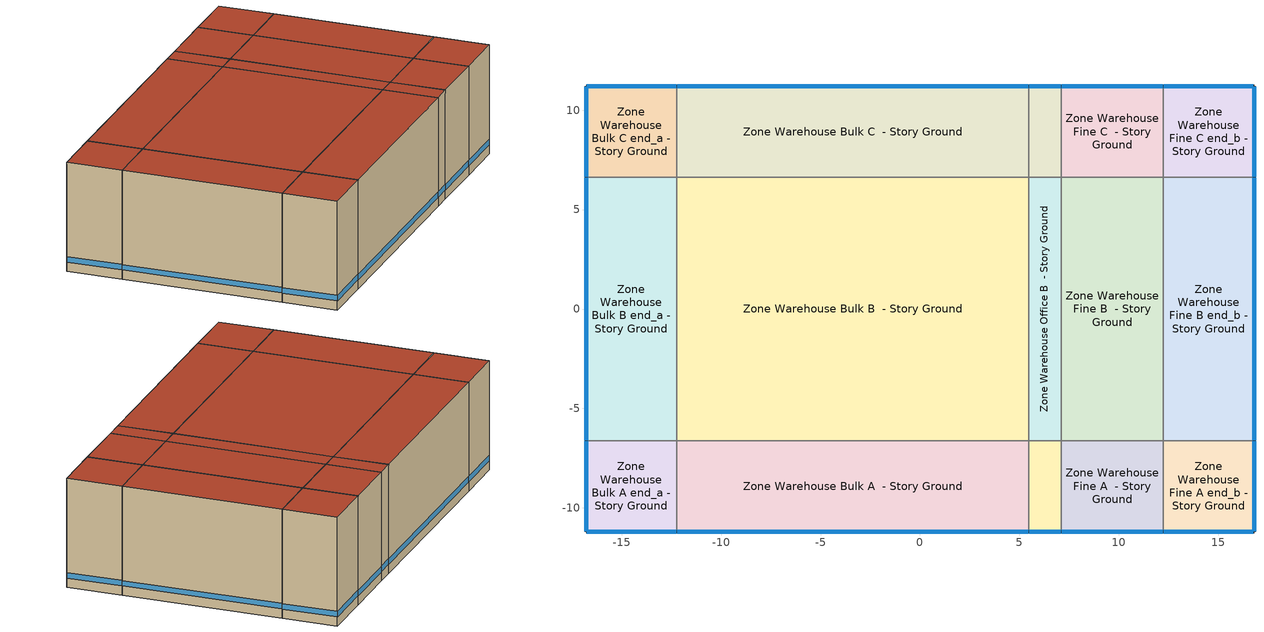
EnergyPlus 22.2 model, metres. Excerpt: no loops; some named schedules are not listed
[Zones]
Zone Warehouse Bulk A  - Story Ground
 floor ground (Foundation F 126 Perim 177 Area 8091): -12.23,-11.2 -12.23,-6.63 5.47,-6.63 5.47,-11.2 z0
 wall outside (Typical Insulated Exterior Mass Wall R-21.28): -12.23,-11.2 5.47,-11.2 z0:9.14
 wall to Zone Warehouse Bulk A end_a - Story Ground (Typical Interior Wall): -12.23,-6.63 -12.23,-11.2 z0:9.14
 wall to Zone Warehouse Bulk B  - Story Ground (Typical Interior Wall): 5.47,-6.63 -12.23,-6.63 z0:9.14
 wall to Zone Warehouse Office A  - Story Ground (Typical Interior Wall): 5.47,-11.2 5.47,-6.63 z0:9.14
 window (U 0.52 SHGC 0.615 Simple Glazing Window U-0.52 SHGC 0.49): -12.2,-11.2 5.44,-11.2 z0.76:1.22
 roof outside (Typical Insulated Metal Building Roof R-32.26): 5.47,-11.2 5.47,-6.63 -12.23,-6.63 -12.23,-11.2 z9.14
Zone Warehouse Bulk A end_a - Story Ground
 floor ground (Foundation F 126 Perim 914 Area 209): -16.8,-11.2 -16.8,-6.63 -12.23,-6.63 -12.23,-11.2 z0
 wall outside (Typical Insulated Exterior Mass Wall R-21.28): -16.8,-6.63 -16.8,-11.2 -12.23,-11.2 z0:9.14
 wall to Zone Warehouse Bulk B end_a - Story Ground (Typical Interior Wall): -12.23,-6.63 -16.8,-6.63 z0:9.14
 window (U 0.52 SHGC 0.615 Simple Glazing Window U-0.52 SHGC 0.49): -16.8,-6.65 -16.8,-11.17 / -16.77,-11.2 -12.25,-11.2 z0.76:1.22
 roof outside (Typical Insulated Metal Building Roof R-32.26): -12.23,-11.2 -12.23,-6.63 -16.8,-6.63 -16.8,-11.2 z9.14
Zone Warehouse Bulk B  - Story Ground
 floor ground (Foundation F 126 Perim 0 Area 23455): -12.23,-6.63 -12.23,6.63 5.47,6.63 5.47,-6.63 z0
 wall to Zone Warehouse Bulk B end_a - Story Ground (Typical Interior Wall): -12.23,6.63 -12.23,-6.63 z0:9.14
 wall to Zone Warehouse Bulk C  - Story Ground (Typical Interior Wall): 5.47,6.63 -12.23,6.63 z0:9.14
 wall to Zone Warehouse Office B  - Story Ground (Typical Interior Wall): 5.47,-6.63 5.47,6.63 z0:9.14
 roof outside (Typical Insulated Metal Building Roof R-32.26): 5.47,-6.63 5.47,6.63 -12.23,6.63 -12.23,-6.63 z9.14
Zone Warehouse Bulk B end_a - Story Ground
 floor ground (Foundation F 126 Perim 1325 Area 606): -16.8,-6.63 -16.8,6.63 -12.23,6.63 -12.23,-6.63 z0
 wall outside (Typical Insulated Exterior Mass Wall R-21.28): -16.8,6.63 -16.8,-6.63 z0:9.14
 wall to Zone Warehouse Bulk C end_a - Story Ground (Typical Interior Wall): -12.23,6.63 -16.8,6.63 z0:9.14
 window (U 0.52 SHGC 0.615 Simple Glazing Window U-0.52 SHGC 0.49): -16.8,6.6 -16.8,-6.6 z0.76:1.22
 roof outside (Typical Insulated Metal Building Roof R-32.26): -12.23,-6.63 -12.23,6.63 -16.8,6.63 -16.8,-6.63 z9.14
Zone Warehouse Bulk C  - Story Ground
 floor ground (Foundation F 126 Perim 177 Area 8091): -12.23,6.63 -12.23,11.2 5.47,11.2 5.47,6.63 z0
 wall outside (Typical Insulated Exterior Mass Wall R-21.28): 5.47,11.2 -12.23,11.2 z0:9.14
 wall to Zone Warehouse Bulk C end_a - Story Ground (Typical Interior Wall): -12.23,11.2 -12.23,6.63 z0:9.14
 wall to Zone Warehouse Office C  - Story Ground (Typical Interior Wall): 5.47,6.63 5.47,11.2 z0:9.14
 window (U 0.52 SHGC 0.615 Simple Glazing Window U-0.52 SHGC 0.49): 5.44,11.2 -12.2,11.2 z0.76:1.22
 roof outside (Typical Insulated Metal Building Roof R-32.26): 5.47,6.63 5.47,11.2 -12.23,11.2 -12.23,6.63 z9.14
Zone Warehouse Bulk C end_a - Story Ground
 floor ground (Foundation F 126 Perim 914 Area 209): -16.8,6.63 -16.8,11.2 -12.23,11.2 -12.23,6.63 z0
 wall outside (Typical Insulated Exterior Mass Wall R-21.28): -12.23,11.2 -16.8,11.2 -16.8,6.63 z0:9.14
 window (U 0.52 SHGC 0.615 Simple Glazing Window U-0.52 SHGC 0.49): -16.8,11.17 -16.8,6.65 / -12.25,11.2 -16.77,11.2 z0.76:1.22
 roof outside (Typical Insulated Metal Building Roof R-32.26): -12.23,6.63 -12.23,11.2 -16.8,11.2 -16.8,6.63 z9.14
Zone Warehouse Fine A  - Story Ground
 floor ground (Foundation F 126 Perim 511 Area 2337): 7.12,-11.2 7.12,-6.63 12.23,-6.63 12.23,-11.2 z0
 wall outside (Typical Insulated Exterior Mass Wall R-21.28): 7.12,-11.2 12.23,-11.2 z0:9.14
 wall to Zone Warehouse Office A  - Story Ground (Typical Interior Wall): 7.12,-6.63 7.12,-11.2 z0:9.14
 wall to Zone Warehouse Fine B  - Story Ground (Typical Interior Wall): 12.23,-6.63 7.12,-6.63 z0:9.14
 wall to Zone Warehouse Fine A end_b - Story Ground (Typical Interior Wall): 12.23,-11.2 12.23,-6.63 z0:9.14
 window (U 0.52 SHGC 0.615 Simple Glazing Window U-0.52 SHGC 0.49): 7.14,-11.2 12.2,-11.2 z0.76:1.22
 roof outside (Typical Insulated Metal Building Roof R-32.26): 12.23,-11.2 12.23,-6.63 7.12,-6.63 7.12,-11.2 z9.14
Zone Warehouse Fine A end_b - Story Ground
 floor ground (Foundation F 126 Perim 914 Area 209): 12.23,-11.2 12.23,-6.63 16.8,-6.63 16.8,-11.2 z0
 wall outside (Typical Insulated Exterior Mass Wall R-21.28): 12.23,-11.2 16.8,-11.2 16.8,-6.63 z0:9.14
 wall to Zone Warehouse Fine B end_b - Story Ground (Typical Interior Wall): 16.8,-6.63 12.23,-6.63 z0:9.14
 window (U 0.52 SHGC 0.615 Simple Glazing Window U-0.52 SHGC 0.49): 16.8,-11.17 16.8,-6.65 / 12.25,-11.2 16.77,-11.2 z0.76:1.22
 roof outside (Typical Insulated Metal Building Roof R-32.26): 16.8,-11.2 16.8,-6.63 12.23,-6.63 12.23,-11.2 z9.14
Zone Warehouse Fine B  - Story Ground
 floor ground (Foundation F 126 Perim 0 Area 6774): 7.12,-6.63 7.12,6.63 12.23,6.63 12.23,-6.63 z0
 wall to Zone Warehouse Office B  - Story Ground (Typical Interior Wall): 7.12,6.63 7.12,-6.63 z0:9.14
 wall to Zone Warehouse Fine C  - Story Ground (Typical Interior Wall): 12.23,6.63 7.12,6.63 z0:9.14
 wall to Zone Warehouse Fine B end_b - Story Ground (Typical Interior Wall): 12.23,-6.63 12.23,6.63 z0:9.14
 roof outside (Typical Insulated Metal Building Roof R-32.26): 12.23,-6.63 12.23,6.63 7.12,6.63 7.12,-6.63 z9.14
Zone Warehouse Fine B end_b - Story Ground
 floor ground (Foundation F 126 Perim 1325 Area 606): 12.23,-6.63 12.23,6.63 16.8,6.63 16.8,-6.63 z0
 wall outside (Typical Insulated Exterior Mass Wall R-21.28): 16.8,-6.63 16.8,6.63 z0:9.14
 wall to Zone Warehouse Fine C end_b - Story Ground (Typical Interior Wall): 16.8,6.63 12.23,6.63 z0:9.14
 window (U 0.52 SHGC 0.615 Simple Glazing Window U-0.52 SHGC 0.49): 16.8,-6.6 16.8,6.6 z0.76:1.22
 roof outside (Typical Insulated Metal Building Roof R-32.26): 16.8,-6.63 16.8,6.63 12.23,6.63 12.23,-6.63 z9.14
Zone Warehouse Fine C  - Story Ground
 floor ground (Foundation F 126 Perim 511 Area 2337): 7.12,6.63 7.12,11.2 12.23,11.2 12.23,6.63 z0
 wall outside (Typical Insulated Exterior Mass Wall R-21.28): 12.23,11.2 7.12,11.2 z0:9.14
 wall to Zone Warehouse Office C  - Story Ground (Typical Interior Wall): 7.12,11.2 7.12,6.63 z0:9.14
 wall to Zone Warehouse Fine C end_b - Story Ground (Typical Interior Wall): 12.23,6.63 12.23,11.2 z0:9.14
 window (U 0.52 SHGC 0.615 Simple Glazing Window U-0.52 SHGC 0.49): 12.2,11.2 7.14,11.2 z0.76:1.22
 roof outside (Typical Insulated Metal Building Roof R-32.26): 12.23,6.63 12.23,11.2 7.12,11.2 7.12,6.63 z9.14
Zone Warehouse Fine C end_b - Story Ground
 floor ground (Foundation F 126 Perim 914 Area 209): 12.23,6.63 12.23,11.2 16.8,11.2 16.8,6.63 z0
 wall outside (Typical Insulated Exterior Mass Wall R-21.28): 16.8,6.63 16.8,11.2 12.23,11.2 z0:9.14
 window (U 0.52 SHGC 0.615 Simple Glazing Window U-0.52 SHGC 0.49): 16.77,11.2 12.25,11.2 / 16.8,6.65 16.8,11.17 z0.76:1.22
 roof outside (Typical Insulated Metal Building Roof R-32.26): 16.8,6.63 16.8,11.2 12.23,11.2 12.23,6.63 z9.14
Zone Warehouse Office A  - Story Ground
 floor ground (Foundation F 126 Perim 165 Area 753): 5.47,-11.2 5.47,-6.63 7.12,-6.63 7.12,-11.2 z0
 wall outside (Typical Insulated Exterior Mass Wall R-21.28): 5.47,-11.2 7.12,-11.2 z0:9.14
 wall to Zone Warehouse Office B  - Story Ground (Typical Interior Wall): 7.12,-6.63 5.47,-6.63 z0:9.14
 window (U 0.52 SHGC 0.615 Simple Glazing Window U-0.52 SHGC 0.49): 5.5,-11.2 7.09,-11.2 z0.76:1.23
 roof outside (Typical Insulated Metal Building Roof R-32.26): 7.12,-11.2 7.12,-6.63 5.47,-6.63 5.47,-11.2 z9.14
Zone Warehouse Office B  - Story Ground
 floor ground (Foundation F 126 Perim 0 Area 2182): 5.47,-6.63 5.47,6.63 7.12,6.63 7.12,-6.63 z0
 wall to Zone Warehouse Office C  - Story Ground (Typical Interior Wall): 7.12,6.63 5.47,6.63 z0:9.14
 roof outside (Typical Insulated Metal Building Roof R-32.26): 7.12,-6.63 7.12,6.63 5.47,6.63 5.47,-6.63 z9.14
Zone Warehouse Office C  - Story Ground
 floor ground (Foundation F 126 Perim 165 Area 753): 5.47,6.63 5.47,11.2 7.12,11.2 7.12,6.63 z0
 wall outside (Typical Insulated Exterior Mass Wall R-21.28): 7.12,11.2 5.47,11.2 z0:9.14
 window (U 0.52 SHGC 0.615 Simple Glazing Window U-0.52 SHGC 0.49): 7.09,11.2 5.5,11.2 z0.76:1.23
 roof outside (Typical Insulated Metal Building Roof R-32.26): 7.12,6.63 7.12,11.2 5.47,11.2 5.47,6.63 z9.14
[Building]
DOE Ref 1980-2004|Warehouse: North Axis {deg}=0; Terrain=City; Loads Convergence Tolerance Value {W}=0.04; Temperature Convergence Tolerance Value {deltaC}=0.2; Solar Distribution=FullInteriorAndExterior; Maximum Number of Warmup Days=25; Minimum Number of Warmup Days=6
[Site:Location]
Kodiak Airport: Latitude {deg}=57.75; Longitude {deg}=-152.5; Time Zone {hr}=-9; Elevation {m}=5
[Site:GroundTemperature:FCfactorMethod]
January Ground Temperature {C}=-3.1; February Ground Temperature {C}=-17.7; March Ground Temperature {C}=-19.3; April Ground Temperature {C}=-17.6; May Ground Temperature {C}=-15.4; June Ground Temperature {C}=-10.3; July Ground Temperature {C}=0.7; August Ground Temperature {C}=10.6; September Ground Temperature {C}=16; October Ground Temperature {C}=16.9; November Ground Temperature {C}=14.2; December Ground Temperature {C}=6.7
[Site:WaterMainsTemperature]
Calculation Method=Correlation; Annual Average Outdoor Air Temperature {C}=-1.525; Maximum Difference In Monthly Average Outdoor Air Temperatures {deltaC}=36.2
[SizingPeriod:DesignDay] Day of Month=21; Dry-Bulb Temperature Range Modifier Type=DefaultMultipliers; Humidity Condition Type=Wetbulb; Barometric Pressure {Pa}=100917; Rain Indicator=No; Snow Indicator=No; Daylight Saving Time Indicator=No; Begin Environment Reset Mode=FullResetAtBeginEnvironment
Name | Month | Day Type | Maximum Dry-Bulb Temperature {C} | Daily Dry-Bulb Temperature Range {deltaC} | Wetbulb or DewPoint at Maximum Dry-Bulb {C} | Wind Speed {m/s} | Wind Direction {deg} | Solar Model Indicator | ASHRAE Clear Sky Optical Depth for Beam Irradiance (taub) | ASHRAE Clear Sky Optical Depth for Diffuse Irradiance (taud) | Sky Clearness
Kodiak Ann Clg .4% Condns DB=>MWB | 8 | SummerDesignDay | 20.3 | 6.3 | 14.1 | 5 | 320 | ASHRAETau | 0.322 | 2.497
Kodiak Ann Clg .4% Condns WB=>MDB | 8 | SummerDesignDay | 18.9 | 6.3 | 15 | 5 | 320 | ASHRAETau | 0.322 | 2.497
Kodiak Ann Htg 99.6% Condns DB | 1 | WinterDesignDay | -12.8 | 0 | -12.8 | 5.6 | 290 | ASHRAEClearSky |  |  | 0
Kodiak April .4% Condns DB=>MCWB | 4 | SummerDesignDay | 12.9 | 5.4 | 7 | 5 | 320 | ASHRAETau | 0.323 | 2.439
[Material] Thermal Absorptance=0.9
Name | Roughness | Thickness {m} | Conductivity {W/m-K} | Density {kg/m3} | Specific Heat {J/kg-K} | Solar Absorptance | Visible Absorptance
1/2IN Gypsum | Smooth | 0.0127 | 0.16 | 784.9 | 830 | 0.4 | 0.4
1IN Stucco | Smooth | 0.0253 | 0.6918 | 1858 | 837 | 0.7 | 0.92
8IN CONCRETE HW RefBldg | Rough | 0.2032 | 1.311 | 2240 | 836.8 | 0.7 | 0.7
G01 13mm gypsum board | Smooth | 0.0127 | 0.16 | 800 | 1090 | 0.7 | 0.5
Metal Roof Surface | Smooth | 0.0008 | 45.28 | 7824 | 500 | 0.7 | 0.7
Std Wood 6inch 2 | MediumSmooth | 0.15 | 0.12 | 540 | 1210 | 0.7 | 0.7
[Material:NoMass] Roughness=Smooth; Thermal Absorptance=0.9; Solar Absorptance=0.7; Visible Absorptance=0.7
Name | Thermal Resistance {m2-K/W}
Typical Insulation R-18.89 | 3.32639
Typical Insulation R-31.48 | 5.54359
[WindowMaterial:SimpleGlazingSystem]
U 0.52 SHGC 0.615 Simple Glazing U-0.52 SHGC 0.49: U-Factor {W/m2-K}=2.9527; Solar Heat Gain Coefficient=0.49; Visible Transmittance=0.41
[Construction]
InteriorFurnishings 2: Std Wood 6inch 2
Typical Insulated Exterior Mass Wall R-21.28: 1IN Stucco, 8IN CONCRETE HW RefBldg, Typical Insulation R-18.89, 1/2IN Gypsum
Typical Insulated Metal Building Roof R-32.26: Metal Roof Surface, Typical Insulation R-31.48
Typical Interior Wall: G01 13mm gypsum board, G01 13mm gypsum board
U 0.52 SHGC 0.615 Simple Glazing Window U-0.52 SHGC 0.49: U 0.52 SHGC 0.615 Simple Glazing U-0.52 SHGC 0.49
[Construction:FfactorGroundFloor] F-Factor {W/m-K}=1.26344
Name | Area {m2} | PerimeterExposed {m}
Foundation F 126 Perim 0 Area 2182 | 21.8198 | 0
Foundation F 126 Perim 0 Area 23455 | 234.548 | 0
Foundation F 126 Perim 0 Area 6774 | 67.7381 | 0
Foundation F 126 Perim 1325 Area 606 | 60.5979 | 13.2541
Foundation F 126 Perim 165 Area 753 | 7.52671 | 1.64626
Foundation F 126 Perim 177 Area 8091 | 80.9071 | 17.6962
Foundation F 126 Perim 511 Area 2337 | 23.3662 | 5.11071
Foundation F 126 Perim 914 Area 209 | 20.9032 | 9.144
[Zone] Multiplier=1; Part of Total Floor Area=Yes
Zone Warehouse Bulk A  - Story Ground; Zone Warehouse Bulk A end_a - Story Ground; Zone Warehouse Bulk B  - Story Ground; Zone Warehouse Bulk B end_a - Story Ground; Zone Warehouse Bulk C  - Story Ground; Zone Warehouse Bulk C end_a - Story Ground; Zone Warehouse Fine A  - Story Ground; Zone Warehouse Fine A end_b - Story Ground; Zone Warehouse Fine B  - Story Ground; Zone Warehouse Fine B end_b - Story Ground; Zone Warehouse Fine C  - Story Ground; Zone Warehouse Fine C end_b - Story Ground; Zone Warehouse Office A  - Story Ground; Zone Warehouse Office B  - Story Ground; Zone Warehouse Office C  - Story Ground
[Space]
Name | Zone | Space Type
Warehouse Bulk A  - Story Ground | Zone Warehouse Bulk A  - Story Ground | Warehouse Bulk - DOE Ref 1980-2004
Warehouse Bulk A end_a - Story Ground | Zone Warehouse Bulk A end_a - Story Ground | Warehouse Bulk - DOE Ref 1980-2004
Warehouse Bulk B  - Story Ground | Zone Warehouse Bulk B  - Story Ground | Warehouse Bulk - DOE Ref 1980-2004
Warehouse Bulk B end_a - Story Ground | Zone Warehouse Bulk B end_a - Story Ground | Warehouse Bulk - DOE Ref 1980-2004
Warehouse Bulk C  - Story Ground | Zone Warehouse Bulk C  - Story Ground | Warehouse Bulk - DOE Ref 1980-2004
Warehouse Bulk C end_a - Story Ground | Zone Warehouse Bulk C end_a - Story Ground | Warehouse Bulk - DOE Ref 1980-2004
Warehouse Fine A  - Story Ground | Zone Warehouse Fine A  - Story Ground | Warehouse Fine - DOE Ref 1980-2004
Warehouse Fine A end_b - Story Ground | Zone Warehouse Fine A end_b - Story Ground | Warehouse Fine - DOE Ref 1980-2004
Warehouse Fine B  - Story Ground | Zone Warehouse Fine B  - Story Ground | Warehouse Fine - DOE Ref 1980-2004
Warehouse Fine B end_b - Story Ground | Zone Warehouse Fine B end_b - Story Ground | Warehouse Fine - DOE Ref 1980-2004
Warehouse Fine C  - Story Ground | Zone Warehouse Fine C  - Story Ground | Warehouse Fine - DOE Ref 1980-2004
Warehouse Fine C end_b - Story Ground | Zone Warehouse Fine C end_b - Story Ground | Warehouse Fine - DOE Ref 1980-2004
Warehouse Office A  - Story Ground | Zone Warehouse Office A  - Story Ground | Warehouse Office - DOE Ref 1980-2004
Warehouse Office B  - Story Ground | Zone Warehouse Office B  - Story Ground | Warehouse Office - DOE Ref 1980-2004
Warehouse Office C  - Story Ground | Zone Warehouse Office C  - Story Ground | Warehouse Office - DOE Ref 1980-2004
[SpaceList]
Warehouse Bulk - DOE Ref 1980-2004: Warehouse Bulk A end_a - Story Ground, Warehouse Bulk C end_a - Story Ground, Warehouse Bulk A  - Story Ground, Warehouse Bulk C  - Story Ground, Warehouse Bulk B  - Story Ground, Warehouse Bulk B end_a - Story Ground
Warehouse Fine - DOE Ref 1980-2004: Warehouse Fine C end_b - Story Ground, Warehouse Fine B  - Story Ground, Warehouse Fine B end_b - Story Ground, Warehouse Fine C  - Story Ground, Warehouse Fine A end_b - Story Ground, Warehouse Fine A  - Story Ground
Warehouse Office - DOE Ref 1980-2004: Warehouse Office B  - Story Ground, Warehouse Office C  - Story Ground, Warehouse Office A  - Story Ground
[Lights] Schedule=Warehouse Bldg Light; Design Level Calculation Method=Watts/Area; Return Air Fraction=0; Fraction Radiant=0.5; Fraction Visible=0.2; Fraction Replaceable=0
Name | Zone or ZoneList or Space or SpaceList | Watts per Zone Floor Area {W/m2}
Warehouse Bulk Lights | Warehouse Bulk - DOE Ref 1980-2004 | 3.34
Warehouse Fine Lights | Warehouse Fine - DOE Ref 1980-2004 | 11.64
Warehouse Office Lights | Warehouse Office - DOE Ref 1980-2004 | 21.69
[ElectricEquipment]
Name | Zone or ZoneList or Space or SpaceList | Schedule | Design Level Calculation Method | Watts per Zone Floor Area {W/m2} | Fraction Lost | Fraction Latent | Fraction Radiant | Design Level {W}
Auto Shop | Warehouse Bulk - DOE Ref 1980-2004 | Warehouse Bldg Equip | Watts/Area | 30 | 0.95
Electric Equipment 1 | Warehouse Bulk - DOE Ref 1980-2004 | Electric Heating | Watts/Area | 50 | 0.95
Electric Equipment 2 | Warehouse Bulk - DOE Ref 1980-2004 | Warehouse Bldg Equip | Watts/Area | 2.56 | 0 | 0 | 0.5
Electric Equipment 3 | Warehouse Fine - DOE Ref 1980-2004 | Electric Heating | Watts/Area | 50 | 0.95
Electric Equipment 4 | Warehouse Office - DOE Ref 1980-2004 | Electric Heating | Watts/Area | 50 | 0.95
Warehouse Office Elec Equip | Warehouse Office - DOE Ref 1980-2004 | Warehouse Bldg Equip | Watts/Area | 8.07 | 0 | 0 | 0.5
Washer Dryer | Warehouse Office - DOE Ref 1980-2004 | Warehouse Bldg Equip | EquipmentLevel |  |  |  |  | 0
[ZoneInfiltration:DesignFlowRate] Schedule=Always On Discrete; Design Flow Rate Calculation Method=Flow/ExteriorArea; Constant Term Coefficient=1; Temperature Term Coefficient=0; Velocity Term Coefficient=0; Velocity Squared Term Coefficient=0
Name | Zone or ZoneList or Space or SpaceList | Flow Rate per Exterior Surface Area {m3/s-m2}
Warehouse Bulk A  - Story Ground Infiltration | Warehouse Bulk A  - Story Ground | 0.000683488
Warehouse Bulk A end_a - Story Ground Infiltration | Warehouse Bulk A end_a - Story Ground | 0.000820186
Warehouse Bulk B end_a - Story Ground Infiltration | Warehouse Bulk B end_a - Story Ground | 0.000683488
Warehouse Bulk C  - Story Ground Infiltration | Warehouse Bulk C  - Story Ground | 0.000683488
Warehouse Bulk C end_a - Story Ground Infiltration | Warehouse Bulk C end_a - Story Ground | 0.000820186
Warehouse Fine A  - Story Ground Infiltration | Warehouse Fine A  - Story Ground | 0.000683488
Warehouse Fine A end_b - Story Ground Infiltration | Warehouse Fine A end_b - Story Ground | 0.000820186
Warehouse Fine B end_b - Story Ground Infiltration | Warehouse Fine B end_b - Story Ground | 0.000683488
Warehouse Fine C  - Story Ground Infiltration | Warehouse Fine C  - Story Ground | 0.000683488
Warehouse Fine C end_b - Story Ground Infiltration | Warehouse Fine C end_b - Story Ground | 0.000820186
Warehouse Office A  - Story Ground Infiltration | Warehouse Office A  - Story Ground | 0.000683488
Warehouse Office C  - Story Ground Infiltration | Warehouse Office C  - Story Ground | 0.000683488
[ZoneControl:Thermostat] Temperature Difference Between Cutout And Setpoint {deltaC}=0
Name | Zone or ZoneList | Control Type Schedule | Control 1
Zone Warehouse Bulk A  - Story Ground Thermostat | Zone Warehouse Bulk A  - Story Ground | Zone Warehouse Bulk A  - Story Ground Thermostat Schedule | Warehouse Bulk - DOE Ref 1980-2004 Thermostat
Zone Warehouse Bulk A end_a - Story Ground Thermostat | Zone Warehouse Bulk A end_a - Story Ground | Zone Warehouse Bulk A end_a - Story Ground Thermostat Schedule | Warehouse Bulk - DOE Ref 1980-2004 Thermostat 1
Zone Warehouse Bulk B  - Story Ground Thermostat | Zone Warehouse Bulk B  - Story Ground | Zone Warehouse Bulk B  - Story Ground Thermostat Schedule | Warehouse Bulk - DOE Ref 1980-2004 Thermostat 2
Zone Warehouse Bulk B end_a - Story Ground Thermostat | Zone Warehouse Bulk B end_a - Story Ground | Zone Warehouse Bulk B end_a - Story Ground Thermostat Schedule | Warehouse Bulk - DOE Ref 1980-2004 Thermostat 3
Zone Warehouse Bulk C  - Story Ground Thermostat | Zone Warehouse Bulk C  - Story Ground | Zone Warehouse Bulk C  - Story Ground Thermostat Schedule | Warehouse Bulk - DOE Ref 1980-2004 Thermostat 4
Zone Warehouse Bulk C end_a - Story Ground Thermostat | Zone Warehouse Bulk C end_a - Story Ground | Zone Warehouse Bulk C end_a - Story Ground Thermostat Schedule | Warehouse Bulk - DOE Ref 1980-2004 Thermostat 5
[ThermostatSetpoint:DualSetpoint] Heating Setpoint Temperature Schedule=Warehouse HtgSetp BulkStorage; Cooling Setpoint Temperature Schedule=Warehouse ClgSetp BulkStorage
Warehouse Bulk - DOE Ref 1980-2004 Thermostat; Warehouse Bulk - DOE Ref 1980-2004 Thermostat 1; Warehouse Bulk - DOE Ref 1980-2004 Thermostat 2; Warehouse Bulk - DOE Ref 1980-2004 Thermostat 3; Warehouse Bulk - DOE Ref 1980-2004 Thermostat 4; Warehouse Bulk - DOE Ref 1980-2004 Thermostat 5
[Zone equipment]
Zone Warehouse Bulk A  - Story Ground: Zone Warehouse Bulk A  - Story Ground Electric Baseboard
Zone Warehouse Bulk A end_a - Story Ground: Zone Warehouse Bulk A end_a - Story Ground Electric Baseboard
Zone Warehouse Bulk B  - Story Ground: Zone Warehouse Bulk B  - Story Ground Electric Baseboard
Zone Warehouse Bulk B end_a - Story Ground: Zone Warehouse Bulk B end_a - Story Ground Electric Baseboard
Zone Warehouse Bulk C  - Story Ground: Zone Warehouse Bulk C  - Story Ground Electric Baseboard
Zone Warehouse Bulk C end_a - Story Ground: Zone Warehouse Bulk C end_a - Story Ground Electric Baseboard
[Sizing:Zone] Zone Cooling Design Supply Air Temperature Input Method=SupplyAirTemperature; Zone Cooling Design Supply Air Temperature {C}=14; Zone Cooling Design Supply Air Temperature Difference {deltaC}=11.11; Zone Heating Design Supply Air Temperature Input Method=SupplyAirTemperature; Zone Heating Design Supply Air Temperature {C}=40; Zone Heating Design Supply Air Temperature Difference {deltaC}=11.11; Zone Cooling Design Supply Air Humidity Ratio {kgWater/kgDryAir}=0.0085; Zone Heating Design Supply Air Humidity Ratio {kgWater/kgDryAir}=0.008; Cooling Design Air Flow Method=DesignDay; Cooling Design Air Flow Rate {m3/s}=0; Cooling Minimum Air Flow per Zone Floor Area {m3/s-m2}=0.000762; Cooling Minimum Air Flow {m3/s}=0; Cooling Minimum Air Flow Fraction=0; Heating Design Air Flow Method=DesignDay; Heating Design Air Flow Rate {m3/s}=0; Heating Maximum Air Flow per Zone Floor Area {m3/s-m2}=0.002032; Heating Maximum Air Flow {m3/s}=0.141576; Heating Maximum Air Flow Fraction=0.3; Account for Dedicated Outdoor Air System=No; Zone Load Sizing Method=Sensible Load Only No Latent Load; Zone Latent Cooling Design Supply Air Humidity Ratio Input Method=HumidityRatioDifference; Zone Cooling Design Supply Air Humidity Ratio Difference {kgWater/kgDryAir}=0.005; Zone Latent Heating Design Supply Air Humidity Ratio Input Method=HumidityRatioDifference; Zone Humidification Design Supply Air Humidity Ratio Difference {kgWater/kgDryAir}=0.005
Name | Design Specification Outdoor Air Object
Zone Warehouse Bulk A  - Story Ground | Zone Warehouse Bulk A  - Story Ground DSOA Space List
Zone Warehouse Bulk A end_a - Story Ground | Zone Warehouse Bulk A end_a - Story Ground DSOA Space List
Zone Warehouse Bulk B  - Story Ground | Zone Warehouse Bulk B  - Story Ground DSOA Space List
Zone Warehouse Bulk B end_a - Story Ground | Zone Warehouse Bulk B end_a - Story Ground DSOA Space List
Zone Warehouse Bulk C  - Story Ground | Zone Warehouse Bulk C  - Story Ground DSOA Space List
Zone Warehouse Bulk C end_a - Story Ground | Zone Warehouse Bulk C end_a - Story Ground DSOA Space List
[DesignSpecification:OutdoorAir]
Warehouse Bulk Ventilation: Outdoor Air Method=Sum; Outdoor Air Flow per Person {m3/s-person}=0; Outdoor Air Flow per Zone Floor Area {m3/s-m2}=0.000254; Outdoor Air Flow per Zone {m3/s}=0; Outdoor Air Flow Air Changes per Hour {1/hr}=0
[DesignSpecification:OutdoorAir:SpaceList] Space Design Specification Outdoor Air Object Name 1=Warehouse Bulk Ventilation
Name | Space Name 1
Zone Warehouse Bulk A  - Story Ground DSOA Space List | Warehouse Bulk A  - Story Ground
Zone Warehouse Bulk A end_a - Story Ground DSOA Space List | Warehouse Bulk A end_a - Story Ground
Zone Warehouse Bulk B  - Story Ground DSOA Space List | Warehouse Bulk B  - Story Ground
Zone Warehouse Bulk B end_a - Story Ground DSOA Space List | Warehouse Bulk B end_a - Story Ground
Zone Warehouse Bulk C  - Story Ground DSOA Space List | Warehouse Bulk C  - Story Ground
Zone Warehouse Bulk C end_a - Story Ground DSOA Space List | Warehouse Bulk C end_a - Story Ground
[InternalMass] Construction=InteriorFurnishings 2
Name | Zone or ZoneList | Space or SpaceList | Surface Area {m2}
Warehouse Fine A  - Story Ground Mass | Zone Warehouse Fine A  - Story Ground | Warehouse Fine A  - Story Ground | 46.7324
Warehouse Fine A end_b - Story Ground Mass | Zone Warehouse Fine A end_b - Story Ground | Warehouse Fine A end_b - Story Ground | 41.8064
Warehouse Fine B  - Story Ground Mass | Zone Warehouse Fine B  - Story Ground | Warehouse Fine B  - Story Ground | 135.476
Warehouse Fine B end_b - Story Ground Mass | Zone Warehouse Fine B end_b - Story Ground | Warehouse Fine B end_b - Story Ground | 121.196
Warehouse Fine C  - Story Ground Mass | Zone Warehouse Fine C  - Story Ground | Warehouse Fine C  - Story Ground | 46.7324
Warehouse Fine C end_b - Story Ground Mass | Zone Warehouse Fine C end_b - Story Ground | Warehouse Fine C end_b - Story Ground | 41.8064
Warehouse Office A  - Story Ground Mass | Zone Warehouse Office A  - Story Ground | Warehouse Office A  - Story Ground | 15.0534
Warehouse Office B  - Story Ground Mass | Zone Warehouse Office B  - Story Ground | Warehouse Office B  - Story Ground | 43.6396
Warehouse Office C  - Story Ground Mass | Zone Warehouse Office C  - Story Ground | Warehouse Office C  - Story Ground | 15.0534
[People]
Warehouse Office People: Zone or ZoneList or Space or SpaceList=Warehouse Office - DOE Ref 1980-2004; Number of People Schedule=Warehouse Bldg Occ; Number of People Calculation Method=People/Area; People per Floor Area {person/m2}=0.0210973; Fraction Radiant=0.3; Activity Level Schedule=Warehouse Activity; Enable ASHRAE 55 Comfort Warnings=Yes; Work Efficiency Schedule=Work Efficiency Schedule; Clothing Insulation Schedule=Clothing Schedule; Air Velocity Schedule=Air Velocity Schedule; Thermal Comfort Model 1 Type=Fanger; Thermal Comfort Model 2 Type=AdaptiveASH55
[Exterior:Lights] Control Option=AstronomicalClock
Name | Schedule | Design Level {W}
NonDimming Exterior Lights Def | OfficeSmall Exterior_lighting_schedule_a | 50.7
Occ Sensing Exterior Lights Def | OfficeSmall Exterior_lighting_schedule_b | 861.3
[Schedule:Day:Interval]
Warehouse Bldg Light Sat Day: Average, 01:00, 0.1, 24:00, 0.24
autogen Warehouse Bldg Light 2_day_sch; Warehouse Bldg Light Default: Average, 06:30, 0.1, 06:40, 0.15, 06:50, 0.2, 07:00, 0.25, 07:10, 0.3, 07:20, 0.35, 07:30, 0.4, 07:40, 0.45, 07:50, 0.5, 08:00, 0.55, 08:09, 0.6, 08:19, 0.65, 08:29, 0.7, 08:30, 0.7, 08:39, 0.733333, 08:49, 0.766667, 08:59, 0.8, 09:09, 0.833333, 09:19, 0.866667, 09:29, 0.9, 09:30, 0.9, 11:30, 0.9, 11:39, 0.883333, 11:49, 0.866667, 11:59, 0.85, 12:09, 0.833333, 12:19, 0.816667, 12:29, 0.8, 12:30, 0.8, 12:39, 0.816667, 12:49, 0.833333, 12:59, 0.85, 13:09, 0.866667, 13:19, 0.883333, 13:29, 0.9, 13:30, 0.9, 16:30, 0.9, 16:40, 0.8, 16:50, 0.7, 17:00, 0.6, 17:10, 0.5, 17:20, 0.4, 17:30, 0.3, 17:40, 0.266667, 17:50, 0.233333, 18:00, 0.2, 18:10, 0.166667, 18:20, 0.133333, 18:30, 0.1, 24:00, 0.1
Schedule Day 121: No, 01:00, 0.0153849, 02:00, 0.0307695, 03:00, 0.046154, 04:00, 0.0615386, 05:00, 0.0769232, 06:00, 0.0923077, 07:00, 0.25, 08:00, 0.55, 09:00, 0.803333, 10:00, 0.9, 11:00, 0.9, 12:00, 0.848333, 13:00, 0.851667, 14:00, 0.9, 15:00, 0.9, 16:00, 0.9, 17:00, 0, 18:00, 0, 19:00, 0, 20:00, 0, 21:00, 0, 22:00, 0, 23:00, 0, 24:00, 0
Schedule Day 122; Schedule Day 123; Schedule Day 124; Schedule Day 125; Schedule Day 126; Schedule Day 127; Schedule Day 114; Schedule Day 115; Schedule Day 116; Schedule Day 117; Schedule Day 118; Schedule Day 119; Schedule Day 58; Schedule Day 59; Schedule Day 60; Schedule Day 61; Schedule Day 62; Schedule Day 63; Schedule Day 106; Schedule Day 107; Schedule Day 108; Schedule Day 109; Schedule Day 110; Schedule Day 111; Schedule Day 146; Schedule Day 147; Schedule Day 148; Schedule Day 149; Schedule Day 150; Schedule Day 151: No, 01:00, 0, 02:00, 0, 03:00, 0, 04:00, 0, 05:00, 0, 06:00, 0, 07:00, 0, 08:00, 0, 09:00, 0, 10:00, 0, 11:00, 0, 12:00, 0, 13:00, 0, 14:00, 0, 15:00, 0, 16:00, 0, 17:00, 0, 18:00, 0, 19:00, 0, 20:00, 0, 21:00, 0, 22:00, 0, 23:00, 0, 24:00, 0
Schedule Day 128: No, 01:00, 0, 02:00, 0, 03:00, 0, 04:00, 0, 05:00, 0, 06:00, 0, 07:00, 0, 08:00, 0, 09:00, 0, 10:00, 0, 11:00, 0, 12:00, 0, 13:00, 0, 14:00, 0, 15:00, 0, 16:00, 0, 17:00, 0.6, 18:00, 0.2, 19:00, 0.1, 20:00, 0.1, 21:00, 0.1, 22:00, 0.1, 23:00, 0.1, 24:00, 0.1
Warehouse Bldg Light Summer Design Day: No, 24:00, 1
Warehouse Bldg Light Winter Design Day: No, 24:00, 0
Warehouse Bldg Equip Sun|Hol Day: Average, 24:00, 0
autogen Warehouse Bldg Equip 1_day_sch; Warehouse Bldg Equip Default: Average, 08:00, 0.25, 12:00, 1, 13:00, 0.25, 17:00, 1, 24:00, 0.25
Schedule Day 113: No, 01:00, 0.0312507, 02:00, 0.0625006, 03:00, 0.0937505, 04:00, 0.125, 05:00, 0.15625, 06:00, 0.1875, 07:00, 0.21875, 08:00, 0.25, 09:00, 0.4375, 10:00, 0.625, 11:00, 0.8125, 12:00, 1, 13:00, 0.25, 14:00, 0.4375, 15:00, 0.625, 16:00, 0.8125, 17:00, 0, 18:00, 0, 19:00, 0, 20:00, 0, 21:00, 0, 22:00, 0, 23:00, 0, 24:00, 0
Schedule Day 120: No, 01:00, 0, 02:00, 0, 03:00, 0, 04:00, 0, 05:00, 0, 06:00, 0, 07:00, 0, 08:00, 0, 09:00, 0, 10:00, 0, 11:00, 0, 12:00, 0, 13:00, 0, 14:00, 0, 15:00, 0, 16:00, 0, 17:00, 1, 18:00, 0.892857, 19:00, 0.785714, 20:00, 0.678571, 21:00, 0.571429, 22:00, 0.464286, 23:00, 0.357143, 24:00, 0.25
Warehouse Bldg Equip Summer Design Day; Warehouse Bldg Equip Winter Design Day: No, 08:00, 0.25, 12:00, 1, 13:00, 0.25, 17:00, 1, 24:00, 0.25
Schedule Day 16: No, 24:00, 0.179287
Schedule Day 15: No, 24:00, 0.252456
Schedule Day 14: No, 24:00, 0.162215
Schedule Day 13: No, 24:00, 0.012218
Schedule Day 12: No, 24:00, 0.0756312
Schedule Day 11: No, 24:00, 0.108557
Schedule Day 10: No, 24:00, 0.047583
Schedule Day 9: No, 24:00, 0.154898
Schedule Day 8: No, 24:00, 0.187824
Schedule Day 7: No, 24:00, 0.184165
Schedule Day 57: No, 01:00, 0.184165, 02:00, 0.184165, 03:00, 0.184165, 04:00, 0.184165, 05:00, 0.184165, 06:00, 0.184165, 07:00, 0.184165, 08:00, 0.184165, 09:00, 0.184165, 10:00, 0.184165, 11:00, 0.184165, 12:00, 0.184165, 13:00, 0.184165, 14:00, 0.184165, 15:00, 0.184165, 16:00, 0.184165, 17:00, 0, 18:00, 0, 19:00, 0, 20:00, 0, 21:00, 0, 22:00, 0, 23:00, 0, 24:00, 0
Schedule Day 64: No, 01:00, 0, 02:00, 0, 03:00, 0, 04:00, 0, 05:00, 0, 06:00, 0, 07:00, 0, 08:00, 0, 09:00, 0, 10:00, 0, 11:00, 0, 12:00, 0, 13:00, 0, 14:00, 0, 15:00, 0, 16:00, 0, 17:00, 0.203677, 18:00, 0.203677, 19:00, 0.203677, 20:00, 0.203677, 21:00, 0.203677, 22:00, 0.203677, 23:00, 0.203677, 24:00, 0.203677
Schedule Day 6: No, 24:00, 0.203677
Schedule Day 5: No, 24:00, 0.237823
Schedule Day 4: No, 24:00, 0.3
OfficeSmall Exterior_lighting_schedule_a Default; OfficeSmall Exterior_lighting_schedule_a Summer Design Day; OfficeSmall Exterior_lighting_schedule_a Winter Design Day: No, 06:00, 0, 24:00, 1
OfficeSmall Exterior_lighting_schedule_b Default; OfficeSmall Exterior_lighting_schedule_b Summer Design Day; OfficeSmall Exterior_lighting_schedule_b Winter Design Day: No, 06:00, 0.7, 24:00, 1
Schedule Day 105: No, 01:00, 0, 02:00, 0, 03:00, 0, 04:00, 0, 05:00, 0, 06:00, 0, 07:00, 1, 08:00, 1, 09:00, 1, 10:00, 1, 11:00, 1, 12:00, 1, 13:00, 1, 14:00, 1, 15:00, 1, 16:00, 1, 17:00, 0, 18:00, 0, 19:00, 0, 20:00, 0, 21:00, 0, 22:00, 0, 23:00, 0, 24:00, 0
Schedule Day 112; Schedule Day 152: No, 01:00, 0, 02:00, 0, 03:00, 0, 04:00, 0, 05:00, 0, 06:00, 0, 07:00, 0, 08:00, 0, 09:00, 0, 10:00, 0, 11:00, 0, 12:00, 0, 13:00, 0, 14:00, 0, 15:00, 0, 16:00, 0, 17:00, 1, 18:00, 1, 19:00, 1, 20:00, 1, 21:00, 1, 22:00, 1, 23:00, 1, 24:00, 1
Schedule Day 145: No, 01:00, 0.7, 02:00, 0.7, 03:00, 0.7, 04:00, 0.7, 05:00, 0.7, 06:00, 0.7, 07:00, 1, 08:00, 1, 09:00, 1, 10:00, 1, 11:00, 1, 12:00, 1, 13:00, 1, 14:00, 1, 15:00, 1, 16:00, 1, 17:00, 0, 18:00, 0, 19:00, 0, 20:00, 0, 21:00, 0, 22:00, 0, 23:00, 0, 24:00, 0
[Schedule:Week:Daily]
Warehouse Bldg Light Week Rule - Jan1-Mar4: Warehouse Bldg Light Sat Day, autogen Warehouse Bldg Light 2_day_sch, Warehouse Bldg Light Default, Warehouse Bldg Light Default, Warehouse Bldg Light Default, Warehouse Bldg Light Default, Warehouse Bldg Light Sat Day, Warehouse Bldg Light Default, Warehouse Bldg Light Summer Design Day, Warehouse Bldg Light Winter Design Day, Warehouse Bldg Light Default, Warehouse Bldg Light Default
Warehouse Bldg Light Week Rule - Mar5-Oct28; Warehouse Bldg Light Week Rule - Nov12-Dec31: Warehouse Bldg Light Sat Day, Warehouse Bldg Light Default, Warehouse Bldg Light Default, Warehouse Bldg Light Default, Warehouse Bldg Light Default, Warehouse Bldg Light Default, Warehouse Bldg Light Sat Day, Warehouse Bldg Light Default, Warehouse Bldg Light Summer Design Day, Warehouse Bldg Light Winter Design Day, Warehouse Bldg Light Default, Warehouse Bldg Light Default
Warehouse Bldg Light Week Rule - Oct29-Nov4: Warehouse Bldg Light Sat Day, Warehouse Bldg Light Default, Schedule Day 121, Schedule Day 122, Schedule Day 123, Schedule Day 124, Schedule Day 125, Warehouse Bldg Light Default, Warehouse Bldg Light Summer Design Day, Warehouse Bldg Light Winter Design Day, Warehouse Bldg Light Default, Warehouse Bldg Light Default
Warehouse Bldg Light Week Rule - Nov5-Nov11: Schedule Day 126, Schedule Day 127, Schedule Day 128, Warehouse Bldg Light Default, Warehouse Bldg Light Default, Warehouse Bldg Light Default, Warehouse Bldg Light Sat Day, Warehouse Bldg Light Default, Warehouse Bldg Light Summer Design Day, Warehouse Bldg Light Winter Design Day, Warehouse Bldg Light Default, Warehouse Bldg Light Default
Warehouse Bldg Equip Week Rule - Jan1-Mar4: Warehouse Bldg Equip Sun|Hol Day, autogen Warehouse Bldg Equip 1_day_sch, Warehouse Bldg Equip Default, Warehouse Bldg Equip Default, Warehouse Bldg Equip Default, Warehouse Bldg Equip Default, Warehouse Bldg Equip Default, Warehouse Bldg Equip Default, Warehouse Bldg Equip Summer Design Day, Warehouse Bldg Equip Winter Design Day, Warehouse Bldg Equip Default, Warehouse Bldg Equip Default
Warehouse Bldg Equip Week Rule - Mar5-Oct28; Warehouse Bldg Equip Week Rule - Nov12-Dec31: Warehouse Bldg Equip Sun|Hol Day, Warehouse Bldg Equip Default, Warehouse Bldg Equip Default, Warehouse Bldg Equip Default, Warehouse Bldg Equip Default, Warehouse Bldg Equip Default, Warehouse Bldg Equip Default, Warehouse Bldg Equip Default, Warehouse Bldg Equip Summer Design Day, Warehouse Bldg Equip Winter Design Day, Warehouse Bldg Equip Default, Warehouse Bldg Equip Default
Warehouse Bldg Equip Week Rule - Oct29-Nov4: Warehouse Bldg Equip Sun|Hol Day, Warehouse Bldg Equip Default, Schedule Day 113, Schedule Day 114, Schedule Day 115, Schedule Day 116, Schedule Day 117, Warehouse Bldg Equip Default, Warehouse Bldg Equip Summer Design Day, Warehouse Bldg Equip Winter Design Day, Warehouse Bldg Equip Default, Warehouse Bldg Equip Default
Warehouse Bldg Equip Week Rule - Nov5-Nov11: Schedule Day 118, Schedule Day 119, Schedule Day 120, Warehouse Bldg Equip Default, Warehouse Bldg Equip Default, Warehouse Bldg Equip Default, Warehouse Bldg Equip Default, Warehouse Bldg Equip Default, Warehouse Bldg Equip Summer Design Day, Warehouse Bldg Equip Winter Design Day, Warehouse Bldg Equip Default, Warehouse Bldg Equip Default
Electric Heating Week Rule - Jan1-Jan28: Schedule Day 16, Schedule Day 16, Schedule Day 16, Schedule Day 16, Schedule Day 16, Schedule Day 16, Schedule Day 16, Schedule Day 4, Schedule Day 4, Schedule Day 4, Schedule Day 4, Schedule Day 4
Electric Heating Week Rule - Jan29-Feb4: Schedule Day 16, Schedule Day 16, Schedule Day 16, Schedule Day 15, Schedule Day 15, Schedule Day 15, Schedule Day 15, Schedule Day 4, Schedule Day 4, Schedule Day 4, Schedule Day 4, Schedule Day 4
Electric Heating Week Rule - Feb5-Feb25: Schedule Day 15, Schedule Day 15, Schedule Day 15, Schedule Day 15, Schedule Day 15, Schedule Day 15, Schedule Day 15, Schedule Day 4, Schedule Day 4, Schedule Day 4, Schedule Day 4, Schedule Day 4
Electric Heating Week Rule - Feb26-Mar4: Schedule Day 15, Schedule Day 15, Schedule Day 15, Schedule Day 14, Schedule Day 14, Schedule Day 14, Schedule Day 14, Schedule Day 4, Schedule Day 4, Schedule Day 4, Schedule Day 4, Schedule Day 4
Electric Heating Week Rule - Mar5-Mar25: Schedule Day 14, Schedule Day 14, Schedule Day 14, Schedule Day 14, Schedule Day 14, Schedule Day 14, Schedule Day 14, Schedule Day 4, Schedule Day 4, Schedule Day 4, Schedule Day 4, Schedule Day 4
Electric Heating Week Rule - Mar26-Apr1: Schedule Day 14, Schedule Day 14, Schedule Day 14, Schedule Day 14, Schedule Day 14, Schedule Day 14, Schedule Day 13, Schedule Day 4, Schedule Day 4, Schedule Day 4, Schedule Day 4, Schedule Day 4
Electric Heating Week Rule - Apr2-Apr29: Schedule Day 13, Schedule Day 13, Schedule Day 13, Schedule Day 13, Schedule Day 13, Schedule Day 13, Schedule Day 13, Schedule Day 4, Schedule Day 4, Schedule Day 4, Schedule Day 4, Schedule Day 4
Electric Heating Week Rule - Apr30-May6: Schedule Day 13, Schedule Day 12, Schedule Day 12, Schedule Day 12, Schedule Day 12, Schedule Day 12, Schedule Day 12, Schedule Day 4, Schedule Day 4, Schedule Day 4, Schedule Day 4, Schedule Day 4
Electric Heating Week Rule - May7-May27: Schedule Day 12, Schedule Day 12, Schedule Day 12, Schedule Day 12, Schedule Day 12, Schedule Day 12, Schedule Day 12, Schedule Day 4, Schedule Day 4, Schedule Day 4, Schedule Day 4, Schedule Day 4
Electric Heating Week Rule - May28-Jun3: Schedule Day 12, Schedule Day 12, Schedule Day 12, Schedule Day 12, Schedule Day 11, Schedule Day 11, Schedule Day 11, Schedule Day 4, Schedule Day 4, Schedule Day 4, Schedule Day 4, Schedule Day 4
Electric Heating Week Rule - Jun4-Jun24: Schedule Day 11, Schedule Day 11, Schedule Day 11, Schedule Day 11, Schedule Day 11, Schedule Day 11, Schedule Day 11, Schedule Day 4, Schedule Day 4, Schedule Day 4, Schedule Day 4, Schedule Day 4
Electric Heating Week Rule - Jun25-Jul1: Schedule Day 11, Schedule Day 11, Schedule Day 11, Schedule Day 11, Schedule Day 11, Schedule Day 11, Schedule Day 10, Schedule Day 4, Schedule Day 4, Schedule Day 4, Schedule Day 4, Schedule Day 4
Electric Heating Week Rule - Jul2-Jul29: Schedule Day 10, Schedule Day 10, Schedule Day 10, Schedule Day 10, Schedule Day 10, Schedule Day 10, Schedule Day 10, Schedule Day 4, Schedule Day 4, Schedule Day 4, Schedule Day 4, Schedule Day 4
Electric Heating Week Rule - Jul30-Aug5: Schedule Day 10, Schedule Day 10, Schedule Day 9, Schedule Day 9, Schedule Day 9, Schedule Day 9, Schedule Day 9, Schedule Day 4, Schedule Day 4, Schedule Day 4, Schedule Day 4, Schedule Day 4
Electric Heating Week Rule - Aug6-Aug26: Schedule Day 9, Schedule Day 9, Schedule Day 9, Schedule Day 9, Schedule Day 9, Schedule Day 9, Schedule Day 9, Schedule Day 4, Schedule Day 4, Schedule Day 4, Schedule Day 4, Schedule Day 4
Electric Heating Week Rule - Aug27-Sep2: Schedule Day 9, Schedule Day 9, Schedule Day 9, Schedule Day 9, Schedule Day 9, Schedule Day 8, Schedule Day 8, Schedule Day 4, Schedule Day 4, Schedule Day 4, Schedule Day 4, Schedule Day 4
Electric Heating Week Rule - Sep3-Sep30: Schedule Day 8, Schedule Day 8, Schedule Day 8, Schedule Day 8, Schedule Day 8, Schedule Day 8, Schedule Day 8, Schedule Day 4, Schedule Day 4, Schedule Day 4, Schedule Day 4, Schedule Day 4
Electric Heating Week Rule - Oct1-Oct28: Schedule Day 7, Schedule Day 7, Schedule Day 7, Schedule Day 7, Schedule Day 7, Schedule Day 7, Schedule Day 7, Schedule Day 4, Schedule Day 4, Schedule Day 4, Schedule Day 4, Schedule Day 4
Electric Heating Week Rule - Oct29-Nov4: Schedule Day 7, Schedule Day 7, Schedule Day 57, Schedule Day 58, Schedule Day 59, Schedule Day 60, Schedule Day 61, Schedule Day 4, Schedule Day 4, Schedule Day 4, Schedule Day 4, Schedule Day 4
Electric Heating Week Rule - Nov5-Nov11: Schedule Day 62, Schedule Day 63, Schedule Day 64, Schedule Day 6, Schedule Day 6, Schedule Day 6, Schedule Day 6, Schedule Day 4, Schedule Day 4, Schedule Day 4, Schedule Day 4, Schedule Day 4
Electric Heating Week Rule - Nov12-Nov25: Schedule Day 6, Schedule Day 6, Schedule Day 6, Schedule Day 6, Schedule Day 6, Schedule Day 6, Schedule Day 6, Schedule Day 4, Schedule Day 4, Schedule Day 4, Schedule Day 4, Schedule Day 4
Electric Heating Week Rule - Nov26-Dec2: Schedule Day 6, Schedule Day 6, Schedule Day 6, Schedule Day 6, Schedule Day 6, Schedule Day 5, Schedule Day 5, Schedule Day 4, Schedule Day 4, Schedule Day 4, Schedule Day 4, Schedule Day 4
Electric Heating Week Rule - Dec3-Dec31: Schedule Day 5, Schedule Day 5, Schedule Day 5, Schedule Day 5, Schedule Day 5, Schedule Day 5, Schedule Day 5, Schedule Day 4, Schedule Day 4, Schedule Day 4, Schedule Day 4, Schedule Day 4
Warehouse Bldg Occ Week Rule - Jan1-Dec31: Warehouse Bldg Occ Default, autogen Warehouse Bldg Occ 2_day_sch, autogen Warehouse Bldg Occ 2_day_sch, autogen Warehouse Bldg Occ 2_day_sch, autogen Warehouse Bldg Occ 2_day_sch, autogen Warehouse Bldg Occ 2_day_sch, Warehouse Bldg Occ Default, Warehouse Bldg Occ Default, Warehouse Bldg Occ Summer Design Day, Warehouse Bldg Occ Winter Design Day, Warehouse Bldg Occ Default, Warehouse Bldg Occ Default
Warehouse Activity Week Rule - Jan1-Feb25: Warehouse Activity Default, autogen Warehouse Activity 0_day_sch, Warehouse Activity Default, Warehouse Activity Default, autogen Warehouse Activity 1_day_sch, Warehouse Activity Default, Warehouse Activity Default, Warehouse Activity Default, Warehouse Activity Summer Design Day, Warehouse Activity Winter Design Day, Warehouse Activity Default, Warehouse Activity Default
Warehouse Activity Week Rule - Feb26-Mar4: Warehouse Activity Default, autogen Warehouse Activity 0_day_sch, Warehouse Activity Default, autogen Warehouse Activity 1_day_sch, Warehouse Activity Default, Warehouse Activity Default, Warehouse Activity Default, Warehouse Activity Default, Warehouse Activity Summer Design Day, Warehouse Activity Winter Design Day, Warehouse Activity Default, Warehouse Activity Default
Warehouse Activity Week Rule - Mar5-Dec31: autogen Warehouse Activity 0_day_sch, Warehouse Activity Default, Warehouse Activity Default, autogen Warehouse Activity 1_day_sch, Warehouse Activity Default, Warehouse Activity Default, Warehouse Activity Default, Warehouse Activity Default, Warehouse Activity Summer Design Day, Warehouse Activity Winter Design Day, Warehouse Activity Default, Warehouse Activity Default
Work Efficiency Schedule Week Rule - Jan1-Oct28; Work Efficiency Schedule Week Rule - Nov12-Dec31: Work Efficiency Schedule Default, Work Efficiency Schedule Default, Work Efficiency Schedule Default, Work Efficiency Schedule Default, Work Efficiency Schedule Default, Work Efficiency Schedule Default, Work Efficiency Schedule Default, Work Efficiency Schedule Default, Work Efficiency Schedule Default, Work Efficiency Schedule Default, Work Efficiency Schedule Default, Work Efficiency Schedule Default
Work Efficiency Schedule Week Rule - Oct29-Nov4: Work Efficiency Schedule Default, Work Efficiency Schedule Default, Schedule Day 177, Schedule Day 178, Schedule Day 179, Schedule Day 180, Schedule Day 181, Work Efficiency Schedule Default, Work Efficiency Schedule Default, Work Efficiency Schedule Default, Work Efficiency Schedule Default, Work Efficiency Schedule Default
Work Efficiency Schedule Week Rule - Nov5-Nov11: Schedule Day 182, Schedule Day 183, Schedule Day 184, Work Efficiency Schedule Default, Work Efficiency Schedule Default, Work Efficiency Schedule Default, Work Efficiency Schedule Default, Work Efficiency Schedule Default, Work Efficiency Schedule Default, Work Efficiency Schedule Default, Work Efficiency Schedule Default, Work Efficiency Schedule Default
Clothing Schedule Week Rule - Jan1-Dec31: Clothing Schedule Default Winter Clothes, Clothing Schedule Default Winter Clothes, Clothing Schedule Default Winter Clothes, Clothing Schedule Default Winter Clothes, Clothing Schedule Default Winter Clothes, Clothing Schedule Default Winter Clothes, Clothing Schedule Default Winter Clothes, Clothing Schedule Default Winter Clothes, Clothing Schedule Default Winter Clothes, Clothing Schedule Default Winter Clothes, Clothing Schedule Default Winter Clothes, Clothing Schedule Default Winter Clothes
Air Velocity Schedule Week Rule - Jan1-Dec31: Air Velocity Schedule Default, Air Velocity Schedule Default, Air Velocity Schedule Default, Air Velocity Schedule Default, Air Velocity Schedule Default, Air Velocity Schedule Default, Air Velocity Schedule Default, Air Velocity Schedule Default, Air Velocity Schedule Default, Air Velocity Schedule Default, Air Velocity Schedule Default, Air Velocity Schedule Default
OfficeSmall Exterior_lighting_schedule_a Week Rule - Jan1-Oct28; OfficeSmall Exterior_lighting_schedule_a Week Rule - Nov12-Dec31: OfficeSmall Exterior_lighting_schedule_a Default, OfficeSmall Exterior_lighting_schedule_a Default, OfficeSmall Exterior_lighting_schedule_a Default, OfficeSmall Exterior_lighting_schedule_a Default, OfficeSmall Exterior_lighting_schedule_a Default, OfficeSmall Exterior_lighting_schedule_a Default, OfficeSmall Exterior_lighting_schedule_a Default, OfficeSmall Exterior_lighting_schedule_a Default, OfficeSmall Exterior_lighting_schedule_a Summer Design Day, OfficeSmall Exterior_lighting_schedule_a Winter Design Day, OfficeSmall Exterior_lighting_schedule_a Default, OfficeSmall Exterior_lighting_schedule_a Default
OfficeSmall Exterior_lighting_schedule_a Week Rule - Oct29-Nov4: OfficeSmall Exterior_lighting_schedule_a Default, OfficeSmall Exterior_lighting_schedule_a Default, Schedule Day 105, Schedule Day 106, Schedule Day 107, Schedule Day 108, Schedule Day 109, OfficeSmall Exterior_lighting_schedule_a Default, OfficeSmall Exterior_lighting_schedule_a Summer Design Day, OfficeSmall Exterior_lighting_schedule_a Winter Design Day, OfficeSmall Exterior_lighting_schedule_a Default, OfficeSmall Exterior_lighting_schedule_a Default
OfficeSmall Exterior_lighting_schedule_a Week Rule - Nov5-Nov11: Schedule Day 110, Schedule Day 111, Schedule Day 112, OfficeSmall Exterior_lighting_schedule_a Default, OfficeSmall Exterior_lighting_schedule_a Default, OfficeSmall Exterior_lighting_schedule_a Default, OfficeSmall Exterior_lighting_schedule_a Default, OfficeSmall Exterior_lighting_schedule_a Default, OfficeSmall Exterior_lighting_schedule_a Summer Design Day, OfficeSmall Exterior_lighting_schedule_a Winter Design Day, OfficeSmall Exterior_lighting_schedule_a Default, OfficeSmall Exterior_lighting_schedule_a Default
OfficeSmall Exterior_lighting_schedule_b Week Rule - Jan1-Oct28; OfficeSmall Exterior_lighting_schedule_b Week Rule - Nov12-Dec31: OfficeSmall Exterior_lighting_schedule_b Default, OfficeSmall Exterior_lighting_schedule_b Default, OfficeSmall Exterior_lighting_schedule_b Default, OfficeSmall Exterior_lighting_schedule_b Default, OfficeSmall Exterior_lighting_schedule_b Default, OfficeSmall Exterior_lighting_schedule_b Default, OfficeSmall Exterior_lighting_schedule_b Default, OfficeSmall Exterior_lighting_schedule_b Default, OfficeSmall Exterior_lighting_schedule_b Summer Design Day, OfficeSmall Exterior_lighting_schedule_b Winter Design Day, OfficeSmall Exterior_lighting_schedule_b Default, OfficeSmall Exterior_lighting_schedule_b Default
OfficeSmall Exterior_lighting_schedule_b Week Rule - Oct29-Nov4: OfficeSmall Exterior_lighting_schedule_b Default, OfficeSmall Exterior_lighting_schedule_b Default, Schedule Day 145, Schedule Day 146, Schedule Day 147, Schedule Day 148, Schedule Day 149, OfficeSmall Exterior_lighting_schedule_b Default, OfficeSmall Exterior_lighting_schedule_b Summer Design Day, OfficeSmall Exterior_lighting_schedule_b Winter Design Day, OfficeSmall Exterior_lighting_schedule_b Default, OfficeSmall Exterior_lighting_schedule_b Default
OfficeSmall Exterior_lighting_schedule_b Week Rule - Nov5-Nov11: Schedule Day 150, Schedule Day 151, Schedule Day 152, OfficeSmall Exterior_lighting_schedule_b Default, OfficeSmall Exterior_lighting_schedule_b Default, OfficeSmall Exterior_lighting_schedule_b Default, OfficeSmall Exterior_lighting_schedule_b Default, OfficeSmall Exterior_lighting_schedule_b Default, OfficeSmall Exterior_lighting_schedule_b Summer Design Day, OfficeSmall Exterior_lighting_schedule_b Winter Design Day, OfficeSmall Exterior_lighting_schedule_b Default, OfficeSmall Exterior_lighting_schedule_b Default
[Schedule:Year]
Warehouse Bldg Light: Warehouse Bldg Light Week Rule - Jan1-Mar4, 1, 1, 3, 4, Warehouse Bldg Light Week Rule - Mar5-Oct28, 3, 5, 10, 28, Warehouse Bldg Light Week Rule - Oct29-Nov4, 10, 29, 11, 4, Warehouse Bldg Light Week Rule - Nov5-Nov11, 11, 5, 11, 11, Warehouse Bldg Light Week Rule - Nov12-Dec31, 11, 12, 12, 31
Warehouse Bldg Equip: Warehouse Bldg Equip Week Rule - Jan1-Mar4, 1, 1, 3, 4, Warehouse Bldg Equip Week Rule - Mar5-Oct28, 3, 5, 10, 28, Warehouse Bldg Equip Week Rule - Oct29-Nov4, 10, 29, 11, 4, Warehouse Bldg Equip Week Rule - Nov5-Nov11, 11, 5, 11, 11, Warehouse Bldg Equip Week Rule - Nov12-Dec31, 11, 12, 12, 31
Electric Heating: Electric Heating Week Rule - Jan1-Jan28, 1, 1, 1, 28, Electric Heating Week Rule - Jan29-Feb4, 1, 29, 2, 4, Electric Heating Week Rule - Feb5-Feb25, 2, 5, 2, 25, Electric Heating Week Rule - Feb26-Mar4, 2, 26, 3, 4, Electric Heating Week Rule - Mar5-Mar25, 3, 5, 3, 25, Electric Heating Week Rule - Mar26-Apr1, 3, 26, 4, 1, Electric Heating Week Rule - Apr2-Apr29, 4, 2, 4, 29, Electric Heating Week Rule - Apr30-May6, 4, 30, 5, 6, Electric Heating Week Rule - May7-May27, 5, 7, 5, 27, Electric Heating Week Rule - May28-Jun3, 5, 28, 6, 3, Electric Heating Week Rule - Jun4-Jun24, 6, 4, 6, 24, Electric Heating Week Rule - Jun25-Jul1, 6, 25, 7, 1, Electric Heating Week Rule - Jul2-Jul29, 7, 2, 7, 29, Electric Heating Week Rule - Jul30-Aug5, 7, 30, 8, 5, Electric Heating Week Rule - Aug6-Aug26, 8, 6, 8, 26, Electric Heating Week Rule - Aug27-Sep2, 8, 27, 9, 2, Electric Heating Week Rule - Sep3-Sep30, 9, 3, 9, 30, Electric Heating Week Rule - Oct1-Oct28, 10, 1, 10, 28, Electric Heating Week Rule - Oct29-Nov4, 10, 29, 11, 4, Electric Heating Week Rule - Nov5-Nov11, 11, 5, 11, 11, Electric Heating Week Rule - Nov12-Nov25, 11, 12, 11, 25, Electric Heating Week Rule - Nov26-Dec2, 11, 26, 12, 2, Electric Heating Week Rule - Dec3-Dec31, 12, 3, 12, 31
Warehouse HtgSetp BulkStorage: Warehouse HtgSetp BulkStorage Week Rule - Jan1-Feb25, 1, 1, 2, 25, Warehouse HtgSetp BulkStorage Week Rule - Feb26-Mar4, 2, 26, 3, 4, Warehouse HtgSetp BulkStorage Week Rule - Mar5-Dec31, 3, 5, 12, 31
Warehouse ClgSetp BulkStorage: Warehouse ClgSetp BulkStorage Week Rule - Jan1-Feb25, 1, 1, 2, 25, Warehouse ClgSetp BulkStorage Week Rule - Feb26-Mar4, 2, 26, 3, 4, Warehouse ClgSetp BulkStorage Week Rule - Mar5-Dec31, 3, 5, 12, 31
Warehouse Bldg Occ: Warehouse Bldg Occ Week Rule - Jan1-Dec31, 1, 1, 12, 31
Warehouse Activity: Warehouse Activity Week Rule - Jan1-Feb25, 1, 1, 2, 25, Warehouse Activity Week Rule - Feb26-Mar4, 2, 26, 3, 4, Warehouse Activity Week Rule - Mar5-Dec31, 3, 5, 12, 31
Work Efficiency Schedule: Work Efficiency Schedule Week Rule - Jan1-Oct28, 1, 1, 10, 28, Work Efficiency Schedule Week Rule - Oct29-Nov4, 10, 29, 11, 4, Work Efficiency Schedule Week Rule - Nov5-Nov11, 11, 5, 11, 11, Work Efficiency Schedule Week Rule - Nov12-Dec31, 11, 12, 12, 31
Clothing Schedule: Clothing Schedule Week Rule - Jan1-Dec31, 1, 1, 12, 31
Air Velocity Schedule: Air Velocity Schedule Week Rule - Jan1-Dec31, 1, 1, 12, 31
OfficeSmall Exterior_lighting_schedule_a: OfficeSmall Exterior_lighting_schedule_a Week Rule - Jan1-Oct28, 1, 1, 10, 28, OfficeSmall Exterior_lighting_schedule_a Week Rule - Oct29-Nov4, 10, 29, 11, 4, OfficeSmall Exterior_lighting_schedule_a Week Rule - Nov5-Nov11, 11, 5, 11, 11, OfficeSmall Exterior_lighting_schedule_a Week Rule - Nov12-Dec31, 11, 12, 12, 31
OfficeSmall Exterior_lighting_schedule_b: OfficeSmall Exterior_lighting_schedule_b Week Rule - Jan1-Oct28, 1, 1, 10, 28, OfficeSmall Exterior_lighting_schedule_b Week Rule - Oct29-Nov4, 10, 29, 11, 4, OfficeSmall Exterior_lighting_schedule_b Week Rule - Nov5-Nov11, 11, 5, 11, 11, OfficeSmall Exterior_lighting_schedule_b Week Rule - Nov12-Dec31, 11, 12, 12, 31
[Schedule:Compact]
Zone Warehouse Bulk A  - Story Ground Thermostat Schedule; Zone Warehouse Bulk A end_a - Story Ground Thermostat Schedule; Zone Warehouse Bulk B  - Story Ground Thermostat Schedule; Zone Warehouse Bulk B end_a - Story Ground Thermostat Schedule; Zone Warehouse Bulk C  - Story Ground Thermostat Schedule; Zone Warehouse Bulk C end_a - Story Ground Thermostat Schedule: Through: 12/31, For: AllDays, Until: 24:00, 4
[Schedule:Constant]
Always On Discrete: Hourly Value=1
